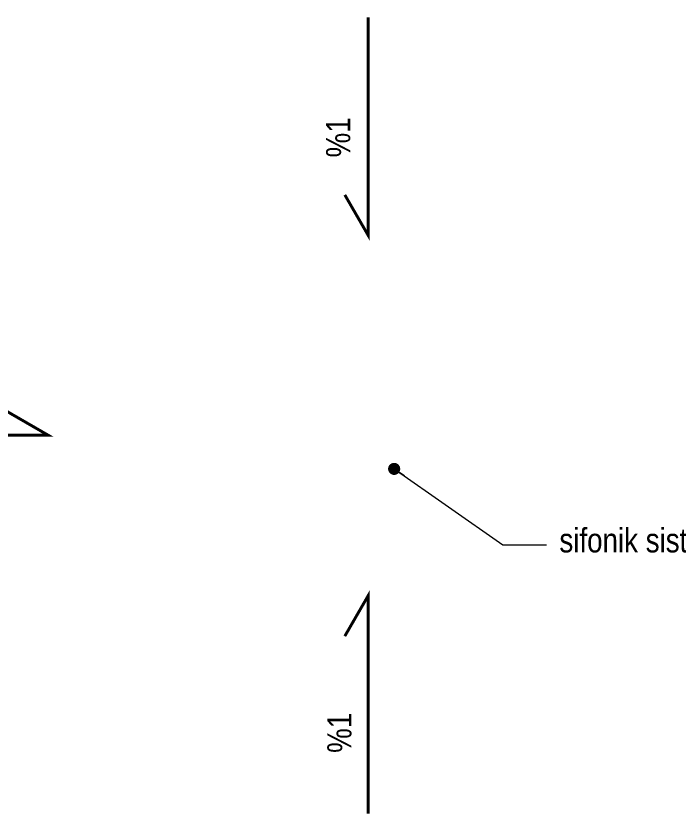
# Model space of a CAD drawing. Extents: x -1417 to 34975, y -245 to 8298.
# Drawn here: x 31809.1 to 32082.7, y 1158.3 to 1488.2 of the extents above; entities that cross this region are included whole.
import ezdxf
from ezdxf.enums import TextEntityAlignment as Align

# ---------------------------------------------------------------- set-up
doc = ezdxf.new("R2010")
doc.units = 0
doc.layers.get('0').update_dxf_attribs({"color": 9, "lineweight": 9})
doc.layers.add('21', color=9, linetype='Continuous', lineweight=9)
doc.styles.add('MuuM_TEXT-STANDART', font='ARIALN.TTF')
doc.dimstyles.new('MuuM_DIM100', dxfattribs={"dimscale": 10, "dimtxt": 2, "dimasz": 1, "dimexe": 1, "dimexo": 1, "dimgap": 1, "dimtad": 1, "dimdec": 1, "dimrnd": 0.5, "dimdsep": 46, "dimtxsty": 'MuuM_TEXT-STANDART', "dimblk": 'ARCHTICK', "dimcen": 0, "dimdle": 0.15, "dimclrd": 256, "dimclre": 256, "dimclrt": 256, "dimadec": 0, "dimazin": 0, "dimtfac": 5, "dimtdec": 1, "dimtix": 1, "dimtmove": 2, "dimatfit": 3, "dimldrblk": 'DOT', "dimfxl": 0.2, "dimtolj": 1, "dimlwd": -1, "dimlwe": -1, "dimarcsym": 0})

# ---------------------------------------------------------------- blocks, each defined once
blk = doc.blocks.new('_ArchTick')
at = {"color": 0, "linetype": 'ByBlock', "const_width": 0.15}
blk.add_lwpolyline([(-0.5, -0.5), (0.5, 0.5)], dxfattribs=at)
blk = doc.blocks.new('_Dot')
at = {"color": 0, "linetype": 'ByBlock', "lineweight": -2}
blk.add_line((-0.5, 0), (-1, 0), dxfattribs=at)
at = {"color": 0, "linetype": 'ByBlock', "const_width": 0.5}
blk.add_lwpolyline([(-0.25, 0, 1), (0.25, 0, 1)], format="xyb", close=True, dxfattribs=at)

msp = doc.modelspace()

# ---------------------------------------------------------------- linework, layer by layer
at = {"layer": '21', "const_width": 1.2}
for points in [[(31954.68, 1487.56), (31954.68, 1397.56), (31945, 1414.32)], [(31732.37, 1315.15), (31822.37, 1315.15), (31805.6, 1324.83)], [(31954.68, 1158.93), (31954.68, 1248.93), (31945, 1232.16)]]:
    msp.add_lwpolyline(points, dxfattribs=at)

# ---------------------------------------------------------------- texts
at = {"layer": '21', "style": 'MuuM_TEXT-STANDART'}
msp.add_text('sifonik sistem çatı süzgeci', height=10, dxfattribs=at).set_placement((32033.66, 1276.74), align=Align.TOP_LEFT)
at = {"layer": '21', "char_height": 10, "width": 119.8316, "rotation": 90, "style": 'MuuM_TEXT-STANDART'}
for insert, attachment_point in [((31937.26, 1429.76), 1), ((31937.76, 1200.54), 3)]:
    msp.add_mtext('%1', dxfattribs=dict(at, insert=insert, attachment_point=attachment_point))

# ---------------------------------------------------------------- leaders
at = {"layer": '21'}
msp.add_leader([(31965.39, 1301.2), (32010.23, 1269.81), (32028.32, 1269.81)], dimstyle='MuuM_DIM100', override={"dimasz": 0.5}, dxfattribs=at)

doc.saveas('drawing.dxf')
